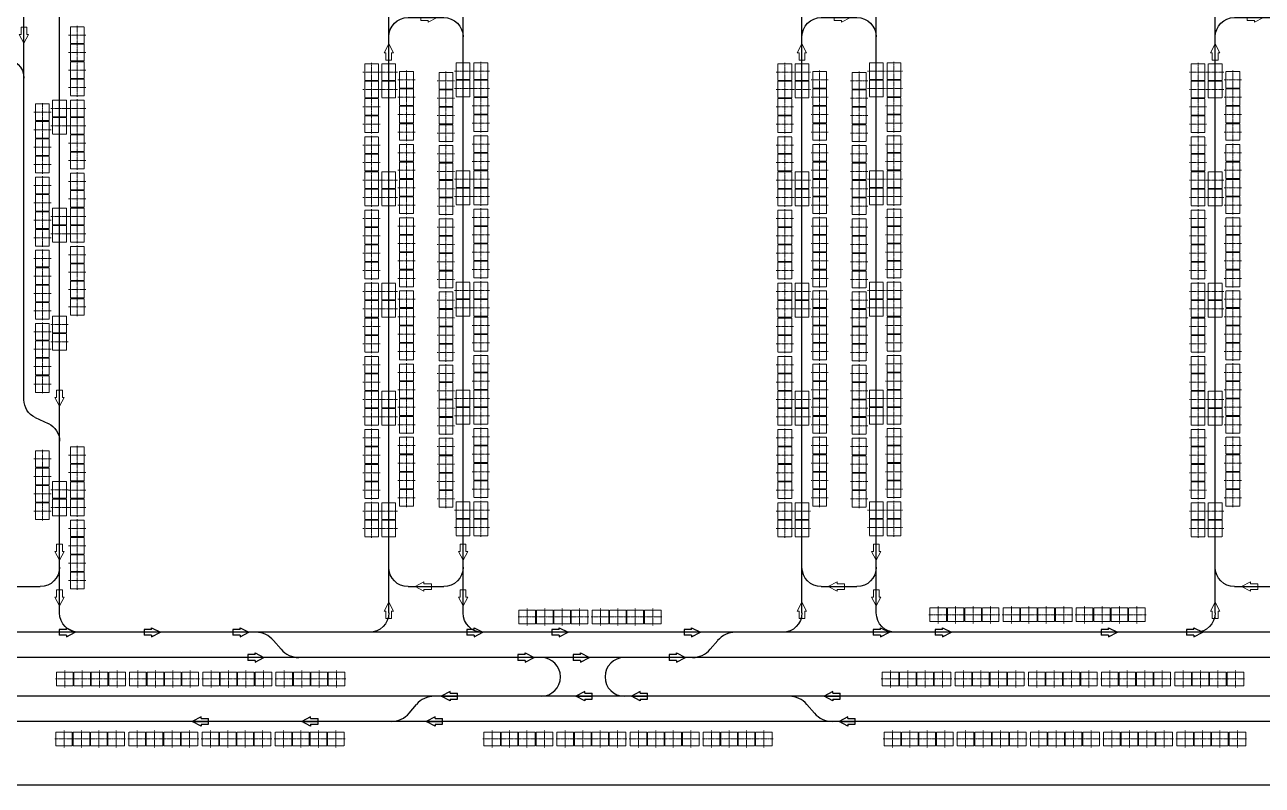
# Model space of a CAD drawing. Header units: millimetres. Extents: x -128 to 670218, y 27186 to 149492.
# Drawn here: x 193963 to 225927, y 27186 to 46829 of the extents above; entities that cross this region are included whole.
import ezdxf

# ---------------------------------------------------------------- set-up
doc = ezdxf.new("R2010")
doc.units = ezdxf.units.MM
doc.linetypes.add('AM_ISO08W050', pattern=[18, 12, -1.5, 3, -1.5])
doc.linetypes.add('XAT-M16_6F_EQ Layout_20211120$0$ACAD_ISO08W100', pattern=[36, 24, -3, 6, -3])
for name, color, linetype, lineweight in [('_CLINE', 4, 'XAT-M16_6F_EQ Layout_20211120$0$ACAD_ISO08W100', 9), ('DIRECT', 40, 'Continuous', 9), ('LINE_EQ', 4, 'AM_ISO08W050', 20), ('LINE_STB', 151, 'Continuous', 30)]:
    doc.layers.add(name, color=color, linetype=linetype, lineweight=lineweight)
doc.layers.add('Rail_H4822(Lower)', color=7, linetype='Continuous')

# ---------------------------------------------------------------- blocks, each defined once
blk = doc.blocks.new('*U3')
at = {"color": 0, "linetype": 'ByBlock'}
for p, q in [((-120, -230), (0, 0)), ((0, 0), (0, -420)), ((120, -230), (0, 0)), ((-75, -230), (-120, -230)), ((-75, -230), (-75, -420)), ((75, -230), (75, -420)), ((75, -230), (120, -230)), ((75, -420), (-75, -420))]:
    blk.add_line(p, q, dxfattribs=at)
blk = doc.blocks.new('A$C31676947')
at = {"layer": 'Rail_H4822(Lower)'}
for p, q in [((500, 47250), (500, 500)), ((2420, 47250), (2420, 500)), ((1000, 46570), (1920, 46570)), ((1000, 31870), (1920, 31870)), ((1000, 31220), (1920, 31220)), ((1000, 16520), (1920, 16520)), ((1000, 15870), (1920, 15870)), ((1000, 1180), (1920, 1180))]:
    blk.add_line(p, q, dxfattribs=at)
for centre, start, end in [((0, 47250), 0, 90), ((2920, 47250), 90, 180), ((1000, 46070), 90, 180), ((1920, 46070), 0, 90), ((1000, 32370), 180, 270), ((1920, 32370), 270, 0), ((1000, 30720), 90, 180), ((1920, 30720), 0, 90), ((0, 23700), 270, 0), ((2920, 23700), 180, 270), ((0, 21700), 0, 90), ((2920, 21700), 90, 180), ((1000, 17020), 180, 270), ((1920, 17020), 270, 0), ((1000, 15370), 90, 180), ((1920, 15370), 0, 90), ((1000, 1680), 180, 270), ((1920, 1680), 270, 0), ((0, 500), 270, 0), ((2920, 500), 180, 270)]:
    blk.add_arc(centre, 500, start, end, dxfattribs=at)
at = {"layer": 'DIRECT'}
for p, rotation in [((500, 46970), 180), ((1180, 46570), 89.99999999999999), ((500, 32550), 180), ((500, 23880), 180), ((500, 17200), 180), ((500, 1860), 180), ((1740, 1180), 270), ((500, 680), 180)]:
    blk.add_blockref('*U3', p, dxfattribs=dict(at, rotation=rotation))
for p in [(2420, 47070), (2420, 45890), (2420, 30540), (2420, 21520), (2420, 15190), (2420, 780)]:
    blk.add_blockref('*U3', p, dxfattribs=at)
at = {"layer": 'DIRECT', "lineweight": -2}
for p, rotation in [((1750, 31870), 270), ((1170, 31220), 89.99999999999999), ((1750, 16520), 270), ((1170, 15870), 89.99999999999999)]:
    blk.add_blockref('*U3', p, dxfattribs=dict(at, rotation=rotation))
blk = doc.blocks.new('A$Ca08771bd')
at = {"layer": 'Rail_H4822(Lower)'}
for p, q in [((500, 47250), (500, 500)), ((2920, 47250), (2920, 500)), ((1000, 46570), (2420, 46570)), ((2290, 42199), (2630, 42357)), ((2000, 41745), (2000, 6005)), ((1000, 32935), (1500, 32935)), ((1500, 31785), (1000, 31785)), ((2300, 27664), (2620, 27480)), ((2300, 17736), (2620, 17920)), ((1000, 13615), (1500, 13615)), ((1500, 12465), (1000, 12465)), ((2290, 5552), (2630, 5394)), ((1000, 1180), (2420, 1180))]:
    blk.add_line(p, q, dxfattribs=at)
for centre, radius, start, end in [((0, 47250), 500, 0, 90), ((3420, 47250), 500, 90, 180), ((1000, 46070), 500, 90, 180), ((2420, 46070), 500, 0, 90), ((2420, 42811), 500, 294.8882, 0), ((2500, 41745), 500, 114.8882, 180), ((1000, 33435), 500, 180, 270), ((1500, 33435), 500, 270, 0), ((1000, 31285), 500, 90, 180), ((1500, 31285), 500, 0, 90), ((2600, 28184), 600, 180, 240), ((2320, 26960), 600, 0, 60), ((0, 23700), 500, 270, 0), ((3420, 23700), 500, 180, 270), ((0, 21700), 500, 0, 90), ((3420, 21700), 500, 90, 180), ((2320, 18440), 600, 300, 0), ((2600, 17216), 600, 120, 180), ((1000, 14115), 500, 180, 270), ((1500, 14115), 500, 270, 0), ((1000, 11965), 500, 90, 180), ((1500, 11965), 500, 0, 90), ((2500, 6005), 500, 180, 245.1118), ((2420, 4940), 500, 0, 65.1118), ((1000, 1680), 500, 180, 270), ((2420, 1680), 500, 270, 0), ((0, 500), 500, 270, 0), ((3420, 500), 500, 180, 270)]:
    blk.add_arc(centre, radius, start, end, dxfattribs=at)
at = {"layer": 'DIRECT'}
for p, rotation in [((500, 46970), 180), ((1180, 46570), 90), ((500, 33615), 180), ((1320, 32935), 270), ((500, 32185), 180), ((1180, 31785), 90), ((500, 23880), 180), ((500, 14295), 180), ((1320, 13615), 270), ((500, 12865), 180), ((1180, 12465), 90), ((500, 1860), 180), ((2240, 1180), 270), ((500, 680), 180)]:
    blk.add_blockref('*U3', p, dxfattribs=dict(at, rotation=rotation))
for p in [(2920, 47070), (2920, 45890), (2920, 41911), (2000, 32535), (2000, 31105), (2920, 21520), (2000, 13215), (2000, 11785), (2920, 780)]:
    blk.add_blockref('*U3', p, dxfattribs=at)
at = {"layer": 'DIRECT', "lineweight": -2}
for p in [(2000, 27287), (2920, 26780), (2920, 17543), (2000, 17036), (2920, 4760)]:
    blk.add_blockref('*U3', p, dxfattribs=at)
blk = doc.blocks.new('*U533')
at = {"color": 0, "linetype": 'ByBlock'}
for p, q in [((-120, -230), (0, 0)), ((0, 0), (0, -420)), ((120, -230), (0, 0)), ((-75, -230), (-120, -230)), ((-75, -230), (-75, -420)), ((75, -230), (75, -420)), ((75, -230), (120, -230)), ((75, -420), (-75, -420))]:
    blk.add_line(p, q, dxfattribs=at)
blk = doc.blocks.new('*U534')
at = {"color": 0, "linetype": 'ByBlock'}
for p, q in [((-120, -230), (0, 0)), ((0, 0), (0, -420)), ((120, -230), (0, 0)), ((-75, -230), (-120, -230)), ((-75, -230), (-75, -420)), ((75, -230), (75, -420)), ((75, -230), (120, -230)), ((75, -420), (-75, -420))]:
    blk.add_line(p, q, dxfattribs=at)
blk = doc.blocks.new('*U487')
at = {"color": 0, "linetype": 'ByBlock'}
for p, q in [((-120, -230), (0, 0)), ((0, 0), (0, -420)), ((120, -230), (0, 0)), ((-75, -230), (-120, -230)), ((-75, -230), (-75, -420)), ((75, -230), (75, -420)), ((75, -230), (120, -230)), ((75, -420), (-75, -420))]:
    blk.add_line(p, q, dxfattribs=at)
blk = doc.blocks.new('*U488')
at = {"color": 0, "linetype": 'ByBlock'}
for p, q in [((-120, -230), (0, 0)), ((0, 0), (0, -420)), ((120, -230), (0, 0)), ((-75, -230), (-120, -230)), ((-75, -230), (-75, -420)), ((75, -230), (75, -420)), ((75, -230), (120, -230)), ((75, -420), (-75, -420))]:
    blk.add_line(p, q, dxfattribs=at)
blk = doc.blocks.new('*U427')
at = {"color": 0, "linetype": 'ByBlock'}
for p, q in [((-120, -230), (0, 0)), ((0, 0), (0, -420)), ((120, -230), (0, 0)), ((-75, -230), (-120, -230)), ((-75, -230), (-75, -420)), ((75, -230), (75, -420)), ((75, -230), (120, -230)), ((75, -420), (-75, -420))]:
    blk.add_line(p, q, dxfattribs=at)
blk = doc.blocks.new('*U429')
at = {"color": 0, "linetype": 'ByBlock'}
for p, q in [((-120, -230), (0, 0)), ((0, 0), (0, -420)), ((120, -230), (0, 0)), ((-75, -230), (-120, -230)), ((-75, -230), (-75, -420)), ((75, -230), (75, -420)), ((75, -230), (120, -230)), ((75, -420), (-75, -420))]:
    blk.add_line(p, q, dxfattribs=at)
blk = doc.blocks.new('*U431')
at = {"color": 0, "linetype": 'ByBlock'}
for p, q in [((-120, -230), (0, 0)), ((0, 0), (0, -420)), ((120, -230), (0, 0)), ((-75, -230), (-120, -230)), ((-75, -230), (-75, -420)), ((75, -230), (75, -420)), ((75, -230), (120, -230)), ((75, -420), (-75, -420))]:
    blk.add_line(p, q, dxfattribs=at)
blk = doc.blocks.new('*U433')
at = {"color": 0, "linetype": 'ByBlock'}
for p, q in [((-120, -230), (0, 0)), ((0, 0), (0, -420)), ((120, -230), (0, 0)), ((-75, -230), (-120, -230)), ((-75, -230), (-75, -420)), ((75, -230), (75, -420)), ((75, -230), (120, -230)), ((75, -420), (-75, -420))]:
    blk.add_line(p, q, dxfattribs=at)
blk = doc.blocks.new('*U795')
at = {"color": 0, "linetype": 'ByBlock'}
for p, q in [((-120, -230), (0, 0)), ((0, 0), (0, -420)), ((120, -230), (0, 0)), ((-75, -230), (-120, -230)), ((-75, -230), (-75, -420)), ((75, -230), (75, -420)), ((75, -230), (120, -230)), ((75, -420), (-75, -420))]:
    blk.add_line(p, q, dxfattribs=at)
blk = doc.blocks.new('*U797')
at = {"color": 0, "linetype": 'ByBlock'}
for p, q in [((-120, -230), (0, 0)), ((0, 0), (0, -420)), ((120, -230), (0, 0)), ((-75, -230), (-120, -230)), ((-75, -230), (-75, -420)), ((75, -230), (75, -420)), ((75, -230), (120, -230)), ((75, -420), (-75, -420))]:
    blk.add_line(p, q, dxfattribs=at)
blk = doc.blocks.new('*U629')
at = {"color": 0, "linetype": 'ByBlock'}
for p, q in [((-120, -230), (0, 0)), ((0, 0), (0, -420)), ((120, -230), (0, 0)), ((-75, -230), (-120, -230)), ((-75, -230), (-75, -420)), ((75, -230), (75, -420)), ((75, -230), (120, -230)), ((75, -420), (-75, -420))]:
    blk.add_line(p, q, dxfattribs=at)
blk = doc.blocks.new('*U631')
at = {"color": 0, "linetype": 'ByBlock'}
for p, q in [((-120, -230), (0, 0)), ((0, 0), (0, -420)), ((120, -230), (0, 0)), ((-75, -230), (-120, -230)), ((-75, -230), (-75, -420)), ((75, -230), (75, -420)), ((75, -230), (120, -230)), ((75, -420), (-75, -420))]:
    blk.add_line(p, q, dxfattribs=at)
blk = doc.blocks.new('*U696')
at = {"color": 0, "linetype": 'ByBlock'}
for p, q in [((-120, -230), (0, 0)), ((0, 0), (0, -420)), ((120, -230), (0, 0)), ((-75, -230), (-120, -230)), ((-75, -230), (-75, -420)), ((75, -230), (75, -420)), ((75, -230), (120, -230)), ((75, -420), (-75, -420))]:
    blk.add_line(p, q, dxfattribs=at)
blk = doc.blocks.new('*U594')
at = {"color": 0, "linetype": 'ByBlock'}
for p, q in [((-120, -230), (0, 0)), ((0, 0), (0, -420)), ((120, -230), (0, 0)), ((-75, -230), (-120, -230)), ((-75, -230), (-75, -420)), ((75, -230), (75, -420)), ((75, -230), (120, -230)), ((75, -420), (-75, -420))]:
    blk.add_line(p, q, dxfattribs=at)
blk = doc.blocks.new('*U246')
at = {"color": 0, "linetype": 'ByBlock'}
for p, q in [((-120, -230), (0, 0)), ((0, 0), (0, -420)), ((120, -230), (0, 0)), ((-75, -230), (-120, -230)), ((-75, -230), (-75, -420)), ((75, -230), (75, -420)), ((75, -230), (120, -230)), ((75, -420), (-75, -420))]:
    blk.add_line(p, q, dxfattribs=at)
blk = doc.blocks.new('*U247')
at = {"color": 0, "linetype": 'ByBlock'}
for p, q in [((-120, -230), (0, 0)), ((0, 0), (0, -420)), ((120, -230), (0, 0)), ((-75, -230), (-120, -230)), ((-75, -230), (-75, -420)), ((75, -230), (75, -420)), ((75, -230), (120, -230)), ((75, -420), (-75, -420))]:
    blk.add_line(p, q, dxfattribs=at)
blk = doc.blocks.new('*U248')
at = {"color": 0, "linetype": 'ByBlock'}
for p, q in [((-120, -230), (0, 0)), ((0, 0), (0, -420)), ((120, -230), (0, 0)), ((-75, -230), (-120, -230)), ((-75, -230), (-75, -420)), ((75, -230), (75, -420)), ((75, -230), (120, -230)), ((75, -420), (-75, -420))]:
    blk.add_line(p, q, dxfattribs=at)
blk = doc.blocks.new('*U249')
at = {"color": 0, "linetype": 'ByBlock'}
for p, q in [((-120, -230), (0, 0)), ((0, 0), (0, -420)), ((120, -230), (0, 0)), ((-75, -230), (-120, -230)), ((-75, -230), (-75, -420)), ((75, -230), (75, -420)), ((75, -230), (120, -230)), ((75, -420), (-75, -420))]:
    blk.add_line(p, q, dxfattribs=at)
blk = doc.blocks.new('*U250')
at = {"color": 0, "linetype": 'ByBlock'}
for p, q in [((-120, -230), (0, 0)), ((0, 0), (0, -420)), ((120, -230), (0, 0)), ((-75, -230), (-120, -230)), ((-75, -230), (-75, -420)), ((75, -230), (75, -420)), ((75, -230), (120, -230)), ((75, -420), (-75, -420))]:
    blk.add_line(p, q, dxfattribs=at)
blk = doc.blocks.new('*U251')
at = {"color": 0, "linetype": 'ByBlock'}
for p, q in [((-120, -230), (0, 0)), ((0, 0), (0, -420)), ((120, -230), (0, 0)), ((-75, -230), (-120, -230)), ((-75, -230), (-75, -420)), ((75, -230), (75, -420)), ((75, -230), (120, -230)), ((75, -420), (-75, -420))]:
    blk.add_line(p, q, dxfattribs=at)
blk = doc.blocks.new('*U252')
at = {"color": 0, "linetype": 'ByBlock'}
for p, q in [((-120, -230), (0, 0)), ((0, 0), (0, -420)), ((120, -230), (0, 0)), ((-75, -230), (-120, -230)), ((-75, -230), (-75, -420)), ((75, -230), (75, -420)), ((75, -230), (120, -230)), ((75, -420), (-75, -420))]:
    blk.add_line(p, q, dxfattribs=at)
blk = doc.blocks.new('*U253')
at = {"color": 0, "linetype": 'ByBlock'}
for p, q in [((-120, -230), (0, 0)), ((0, 0), (0, -420)), ((120, -230), (0, 0)), ((-75, -230), (-120, -230)), ((-75, -230), (-75, -420)), ((75, -230), (75, -420)), ((75, -230), (120, -230)), ((75, -420), (-75, -420))]:
    blk.add_line(p, q, dxfattribs=at)
blk = doc.blocks.new('XAT-M16_6F_EQ Layout_20211120$0$EG-12_FOUP_(01)-pv')
at = {"layer": '_CLINE'}
for p, q in [((0, 211), (0, -235)), ((-239, -12), (239, -12))]:
    blk.add_line(p, q, dxfattribs=at)
at = {"layer": 'LINE_EQ'}
blk.add_lwpolyline([(-215, 166), (-215, -190), (215, -190), (215, 166)], close=True, dxfattribs=at)
blk = doc.blocks.new('A$Cb83e1a90')
at = {"rotation": 89.99999999999999}
for p in [(-955, -909), (-955, -1359), (-955, -1809), (-955, -2259)]:
    blk.add_blockref('XAT-M16_6F_EQ Layout_20211120$0$EG-12_FOUP_(01)-pv', p, dxfattribs=at)
blk = doc.blocks.new('A$Ca79c4620')
at = {"rotation": 89.99999999999999}
for p in [(945, -882), (945, -1332), (945, -1782), (945, -2232)]:
    blk.add_blockref('XAT-M16_6F_EQ Layout_20211120$0$EG-12_FOUP_(01)-pv', p, dxfattribs=at)

msp = doc.modelspace()

# ---------------------------------------------------------------- linework, layer by layer
msp.add_lwpolyline([(188839, 79986), (252566, 79986), (252566, 27186), (188839, 27186)], close=True)
at = {"layer": 'Rail_H4822(Lower)'}
for p, q in [((337538, 31136), (136528, 31136)), ((200584, 30698), (200392, 30925)), ((211669, 30698), (211861, 30925)), ((332538, 30486), (135861, 30486)), ((329726, 29486), (135861, 29486)), ((203892, 29048), (204084, 29275)), ((214359, 29048), (214167, 29275)), ((333538, 28836), (140228, 28836))]:
    msp.add_line(p, q, dxfattribs=at)
for centre, radius, start, end in [((199934, 30536), 600, 40.3016, 90), ((212318, 30536), 600, 90, 139.6984), ((201041, 31086), 600, 220.3016, 270), ((211211, 31086), 600, 270, 319.6984), ((207301, 29986), 500, 270, 90), ((209451, 29986), 500, 90, 270), ((204541, 28886), 600, 90, 139.6984), ((213709, 28886), 600, 40.3016, 90), ((203434, 29436), 600, 270, 319.6984), ((214816, 29436), 600, 220.3016, 270)]:
    msp.add_arc(centre, radius, start, end, dxfattribs=at)

# ---------------------------------------------------------------- block references
at = {"layer": 'LINE_EQ', "rotation": 89.99999999999999}
for p in [(203353, 45608), (205273, 45634), (214026, 45608), (215946, 45634), (224699, 45608), (203353, 45158), (205273, 45184), (214026, 45158), (215946, 45184), (224699, 45158), (194850, 44669), (194850, 44219), (203353, 42818), (205273, 42844), (214026, 42818), (215946, 42844), (224699, 42818), (203353, 42368), (205273, 42394), (214026, 42368), (215946, 42394), (224699, 42368), (194850, 41879), (194850, 41429), (203353, 39938), (205273, 39964), (214026, 39938), (215946, 39964), (224699, 39938), (203353, 39488), (205273, 39514), (214026, 39488), (215946, 39514), (224699, 39488), (194850, 39089), (194850, 38639), (205273, 37174), (215946, 37174), (203353, 37148), (214026, 37148), (224699, 37148), (203353, 36698), (205273, 36724), (214026, 36698), (215946, 36724), (224699, 36698), (194850, 34813), (194850, 34363), (205273, 34294), (215946, 34294), (203353, 34268), (214026, 34268), (224699, 34268), (203353, 33818), (205273, 33844), (214026, 33818), (215946, 33844), (224699, 33818)]:
    msp.add_blockref('XAT-M16_6F_EQ Layout_20211120$0$EG-12_FOUP_(01)-pv', p, dxfattribs=at)
at = {"layer": 'LINE_STB'}
for name, p in [('A$Cb83e1a90', (196262, 47468)), ('A$Ca79c4620', (193462, 45451)), ('A$Cb83e1a90', (196262, 45578)), ('A$Ca79c4620', (193462, 43561)), ('A$Cb83e1a90', (196262, 43688)), ('A$Ca79c4620', (193462, 41671)), ('A$Cb83e1a90', (196262, 41798)), ('A$Ca79c4620', (193462, 39781)), ('A$Ca79c4620', (193462, 36495)), ('A$Cb83e1a90', (196262, 36621)), ('A$Cb83e1a90', (196262, 34731))]:
    msp.add_blockref(name, p, dxfattribs=at)
for p, rotation in [((202910, 45608), 89.99999999999999), ((205730, 45634), 89.99999999999999), ((213583, 45608), 89.99999999999999), ((216403, 45634), 89.99999999999999), ((224256, 45608), 89.99999999999999), ((202910, 45158), 89.99999999999999), ((203810, 45409), 89.99999999999999), ((204830, 45383), 89.99999999999999), ((205730, 45184), 89.99999999999999), ((213583, 45158), 89.99999999999999), ((214483, 45409), 89.99999999999999), ((215503, 45383), 89.99999999999999), ((216403, 45184), 89.99999999999999), ((224256, 45158), 89.99999999999999), ((225156, 45409), 89.99999999999999), ((203810, 44959), 89.99999999999999), ((204830, 44933), 89.99999999999999), ((214483, 44959), 89.99999999999999), ((215503, 44933), 89.99999999999999), ((225156, 44959), 89.99999999999999), ((202910, 44708), 89.99999999999999), ((205730, 44734), 89.99999999999999), ((213583, 44708), 89.99999999999999), ((216403, 44734), 89.99999999999999), ((224256, 44708), 89.99999999999999), ((202910, 44258), 89.99999999999999), ((203810, 44509), 89.99999999999999), ((204830, 44483), 89.99999999999999), ((205730, 44284), 89.99999999999999), ((213583, 44258), 89.99999999999999), ((214483, 44509), 89.99999999999999), ((215503, 44483), 89.99999999999999), ((216403, 44284), 89.99999999999999), ((224256, 44258), 89.99999999999999), ((225156, 44509), 89.99999999999999), ((203810, 44059), 89.99999999999999), ((204830, 44033), 89.99999999999999), ((214483, 44059), 89.99999999999999), ((215503, 44033), 89.99999999999999), ((225156, 44059), 89.99999999999999), ((202910, 43718), 89.99999999999999), ((205730, 43744), 89.99999999999999), ((213583, 43718), 89.99999999999999), ((216403, 43744), 89.99999999999999), ((224256, 43718), 89.99999999999999), ((202910, 43268), 89.99999999999999), ((203810, 43519), 89.99999999999999), ((204830, 43493), 89.99999999999999), ((205730, 43294), 89.99999999999999), ((213583, 43268), 89.99999999999999), ((214483, 43519), 89.99999999999999), ((215503, 43493), 89.99999999999999), ((216403, 43294), 89.99999999999999), ((224256, 43268), 89.99999999999999), ((225156, 43519), 89.99999999999999), ((203810, 43069), 89.99999999999999), ((204830, 43043), 89.99999999999999), ((214483, 43069), 89.99999999999999), ((215503, 43043), 89.99999999999999), ((225156, 43069), 89.99999999999999), ((202910, 42818), 89.99999999999999), ((203810, 42619), 89.99999999999999), ((204830, 42593), 89.99999999999999), ((205730, 42844), 89.99999999999999), ((213583, 42818), 89.99999999999999), ((214483, 42619), 89.99999999999999), ((215503, 42593), 89.99999999999999), ((216403, 42844), 89.99999999999999), ((224256, 42818), 89.99999999999999), ((225156, 42619), 89.99999999999999), ((202910, 42368), 89.99999999999999), ((205730, 42394), 89.99999999999999), ((213583, 42368), 89.99999999999999), ((216403, 42394), 89.99999999999999), ((224256, 42368), 89.99999999999999), ((203810, 42169), 89.99999999999999), ((204830, 42143), 89.99999999999999), ((214483, 42169), 89.99999999999999), ((215503, 42143), 89.99999999999999), ((225156, 42169), 89.99999999999999), ((202910, 41828), 89.99999999999999), ((205730, 41854), 89.99999999999999), ((213583, 41828), 89.99999999999999), ((216403, 41854), 89.99999999999999), ((224256, 41828), 89.99999999999999), ((202910, 41378), 89.99999999999999), ((203810, 41629), 89.99999999999999), ((204830, 41603), 89.99999999999999), ((205730, 41404), 89.99999999999999), ((213583, 41378), 89.99999999999999), ((214483, 41629), 89.99999999999999), ((215503, 41603), 89.99999999999999), ((216403, 41404), 89.99999999999999), ((224256, 41378), 89.99999999999999), ((225156, 41629), 89.99999999999999), ((203810, 41179), 89.99999999999999), ((204830, 41153), 89.99999999999999), ((214483, 41179), 89.99999999999999), ((215503, 41153), 89.99999999999999), ((225156, 41179), 89.99999999999999), ((202910, 40928), 89.99999999999999), ((203810, 40729), 89.99999999999999), ((204830, 40703), 89.99999999999999), ((205730, 40954), 89.99999999999999), ((213583, 40928), 89.99999999999999), ((214483, 40729), 89.99999999999999), ((215503, 40703), 89.99999999999999), ((216403, 40954), 89.99999999999999), ((224256, 40928), 89.99999999999999), ((225156, 40729), 89.99999999999999), ((202910, 40478), 89.99999999999999), ((205730, 40504), 89.99999999999999), ((213583, 40478), 89.99999999999999), ((216403, 40504), 89.99999999999999), ((224256, 40478), 89.99999999999999), ((203810, 40279), 89.99999999999999), ((204830, 40253), 89.99999999999999), ((214483, 40279), 89.99999999999999), ((215503, 40253), 89.99999999999999), ((225156, 40279), 89.99999999999999), ((202910, 39938), 89.99999999999999), ((203810, 39739), 89.99999999999999), ((205730, 39964), 89.99999999999999), ((213583, 39938), 89.99999999999999), ((214483, 39739), 89.99999999999999), ((216403, 39964), 89.99999999999999), ((224256, 39938), 89.99999999999999), ((225156, 39739), 89.99999999999999), ((202910, 39488), 89.99999999999999), ((204830, 39713), 89.99999999999999), ((205730, 39514), 89.99999999999999), ((213583, 39488), 89.99999999999999), ((215503, 39713), 89.99999999999999), ((216403, 39514), 89.99999999999999), ((224256, 39488), 89.99999999999999), ((203810, 39289), 89.99999999999999), ((204830, 39263), 89.99999999999999), ((214483, 39289), 89.99999999999999), ((215503, 39263), 89.99999999999999), ((225156, 39289), 89.99999999999999), ((202910, 39038), 89.99999999999999), ((203810, 38839), 89.99999999999999), ((204830, 38813), 89.99999999999999), ((205730, 39064), 89.99999999999999), ((213583, 39038), 89.99999999999999), ((214483, 38839), 89.99999999999999), ((215503, 38813), 89.99999999999999), ((216403, 39064), 89.99999999999999), ((224256, 39038), 89.99999999999999), ((225156, 38839), 89.99999999999999), ((202910, 38588), 89.99999999999999), ((205730, 38614), 89.99999999999999), ((213583, 38588), 89.99999999999999), ((216403, 38614), 89.99999999999999), ((224256, 38588), 89.99999999999999), ((203810, 38389), 89.99999999999999), ((204830, 38363), 89.99999999999999), ((214483, 38389), 89.99999999999999), ((215503, 38363), 89.99999999999999), ((225156, 38389), 89.99999999999999), ((202910, 38048), 89.99999999999999), ((203810, 37849), 89.99999999999999), ((204830, 37823), 89.99999999999999), ((205730, 38074), 89.99999999999999), ((213583, 38048), 89.99999999999999), ((214483, 37849), 89.99999999999999), ((215503, 37823), 89.99999999999999), ((216403, 38074), 89.99999999999999), ((224256, 38048), 89.99999999999999), ((225156, 37849), 89.99999999999999), ((202910, 37598), 89.99999999999999), ((205730, 37624), 89.99999999999999), ((213583, 37598), 89.99999999999999), ((216403, 37624), 89.99999999999999), ((224256, 37598), 89.99999999999999), ((203810, 37399), 89.99999999999999), ((204830, 37373), 89.99999999999999), ((205730, 37174), 89.99999999999999), ((214483, 37399), 89.99999999999999), ((215503, 37373), 89.99999999999999), ((216403, 37174), 89.99999999999999), ((225156, 37399), 89.99999999999999), ((202910, 37148), 89.99999999999999), ((203810, 36949), 89.99999999999999), ((204830, 36923), 89.99999999999999), ((213583, 37148), 89.99999999999999), ((214483, 36949), 89.99999999999999), ((215503, 36923), 89.99999999999999), ((224256, 37148), 89.99999999999999), ((225156, 36949), 89.99999999999999), ((202910, 36698), 89.99999999999999), ((205730, 36724), 89.99999999999999), ((213583, 36698), 89.99999999999999), ((216403, 36724), 89.99999999999999), ((224256, 36698), 89.99999999999999), ((203810, 36499), 89.99999999999999), ((204830, 36473), 89.99999999999999), ((214483, 36499), 89.99999999999999), ((215503, 36473), 89.99999999999999), ((225156, 36499), 89.99999999999999), ((202910, 36158), 89.99999999999999), ((203810, 35959), 89.99999999999999), ((204830, 35933), 89.99999999999999), ((205730, 36184), 89.99999999999999), ((213583, 36158), 89.99999999999999), ((214483, 35959), 89.99999999999999), ((215503, 35933), 89.99999999999999), ((216403, 36184), 89.99999999999999), ((224256, 36158), 89.99999999999999), ((225156, 35959), 89.99999999999999), ((202910, 35708), 89.99999999999999), ((205730, 35734), 89.99999999999999), ((213583, 35708), 89.99999999999999), ((216403, 35734), 89.99999999999999), ((224256, 35708), 89.99999999999999), ((202910, 35258), 89.99999999999999), ((203810, 35509), 89.99999999999999), ((204830, 35483), 89.99999999999999), ((205730, 35284), 89.99999999999999), ((213583, 35258), 89.99999999999999), ((214483, 35509), 89.99999999999999), ((215503, 35483), 89.99999999999999), ((216403, 35284), 89.99999999999999), ((224256, 35258), 89.99999999999999), ((225156, 35509), 89.99999999999999), ((203810, 35059), 89.99999999999999), ((204830, 35033), 89.99999999999999), ((214483, 35059), 89.99999999999999), ((215503, 35033), 89.99999999999999), ((225156, 35059), 89.99999999999999), ((202910, 34808), 89.99999999999999), ((203810, 34609), 89.99999999999999), ((205730, 34834), 89.99999999999999), ((213583, 34808), 89.99999999999999), ((214483, 34609), 89.99999999999999), ((216403, 34834), 89.99999999999999), ((224256, 34808), 89.99999999999999), ((225156, 34609), 89.99999999999999), ((204830, 34583), 89.99999999999999), ((205730, 34294), 89.99999999999999), ((215503, 34583), 89.99999999999999), ((216403, 34294), 89.99999999999999), ((202910, 34268), 89.99999999999999), ((213583, 34268), 89.99999999999999), ((224256, 34268), 89.99999999999999), ((202910, 33818), 89.99999999999999), ((205730, 33844), 89.99999999999999), ((213583, 33818), 89.99999999999999), ((216403, 33844), 89.99999999999999), ((224256, 33818), 89.99999999999999), ((206943, 31520), 180), ((207393, 31520), 180), ((207843, 31520), 180), ((208293, 31520), 180), ((208833, 31520), 180), ((209283, 31520), 180), ((209733, 31520), 180), ((210183, 31520), 180), ((217558, 31579), 180), ((218008, 31579), 180), ((218458, 31579), 180), ((218908, 31579), 180), ((219448, 31579), 180), ((219898, 31579), 180), ((220348, 31579), 180), ((220798, 31579), 180), ((221338, 31579), 180), ((221788, 31579), 180), ((222238, 31579), 180), ((222688, 31579), 180), ((194997, 29919), 180), ((195447, 29919), 180), ((195897, 29919), 180), ((196347, 29919), 180), ((196887, 29919), 180), ((197337, 29919), 180), ((197787, 29919), 180), ((198237, 29919), 180), ((198777, 29919), 180), ((199227, 29919), 180), ((199677, 29919), 180), ((200127, 29919), 180), ((200667, 29919), 180), ((201117, 29919), 180), ((201567, 29919), 180), ((202017, 29919), 180), ((216322, 29919), 180), ((216772, 29919), 180), ((217222, 29919), 180), ((217672, 29919), 180), ((218212, 29919), 180), ((218662, 29919), 180), ((219112, 29919), 180), ((219562, 29919), 180), ((220102, 29919), 180), ((220552, 29919), 180), ((221002, 29919), 180), ((221452, 29919), 180), ((221992, 29919), 180), ((222442, 29919), 180), ((222892, 29919), 180), ((223342, 29919), 180), ((223882, 29919), 180), ((224332, 29919), 180), ((224782, 29919), 180), ((225232, 29919), 180), ((194977, 28369), 180), ((195427, 28369), 180), ((195877, 28369), 180), ((196327, 28369), 180), ((196867, 28369), 180), ((197317, 28369), 180), ((197767, 28369), 180), ((198217, 28369), 180), ((198757, 28369), 180), ((199207, 28369), 180), ((199657, 28369), 180), ((200107, 28369), 180), ((200647, 28369), 180), ((201097, 28369), 180), ((201547, 28369), 180), ((201997, 28369), 180), ((206035, 28369), 180), ((206485, 28369), 180), ((206935, 28369), 180), ((207385, 28369), 180), ((207925, 28369), 180), ((208375, 28369), 180), ((208825, 28369), 180), ((209275, 28369), 180), ((209815, 28369), 180), ((210265, 28369), 180), ((210715, 28369), 180), ((211165, 28369), 180), ((211705, 28369), 180), ((212155, 28369), 180), ((212605, 28369), 180), ((213055, 28369), 180), ((216375, 28369), 180), ((216825, 28369), 180), ((217275, 28369), 180), ((217725, 28369), 180), ((218265, 28369), 180), ((218715, 28369), 180), ((219165, 28369), 180), ((219615, 28369), 180), ((220155, 28369), 180), ((220605, 28369), 180), ((221055, 28369), 180), ((221505, 28369), 180), ((222045, 28369), 180), ((222495, 28369), 180), ((222945, 28369), 180), ((223395, 28369), 180), ((223935, 28369), 180), ((224385, 28369), 180), ((224835, 28369), 180), ((225285, 28369), 180)]:
    msp.add_blockref('XAT-M16_6F_EQ Layout_20211120$0$EG-12_FOUP_(01)-pv', p, dxfattribs=dict(at, rotation=rotation))
at = {"layer": 'Rail_H4822(Lower)', "xscale": -1}
for name, p, rotation in [('A$Ca08771bd', (191942, 78886), 180), ('A$C31676947', (202865, 78886), 180), ('A$C31676947', (213538, 78886), 180), ('A$C31676947', (224211, 78886), 180), ('*U433', (195268, 31136), 270), ('*U631', (197468, 31136), 270), ('*U252', (199755, 31136), 270), ('*U431', (205798, 31136), 270), ('*U629', (207998, 31136), 270), ('*U246', (211418, 31136), 270), ('*U429', (216298, 31136), 270), ('*U797', (217898, 31136), 270), ('*U427', (222188, 31136), 270), ('*U795', (224388, 31136), 270), ('*U253', (200141, 30486), 270), ('*U487', (207121, 30486), 270), ('*U534', (208551, 30486), 270), ('*U247', (211031, 30486), 270), ('*U251', (204721, 29486), 90), ('*U488', (208201, 29486), 90), ('*U533', (209631, 29486), 90), ('*U249', (214609, 29486), 90), ('*U594', (198288, 28836), 90), ('*U696', (201118, 28836), 90), ('*U250', (204334, 28836), 90), ('*U248', (214996, 28836), 90)]:
    msp.add_blockref(name, p, dxfattribs=dict(at, rotation=rotation))

doc.saveas('drawing.dxf')
